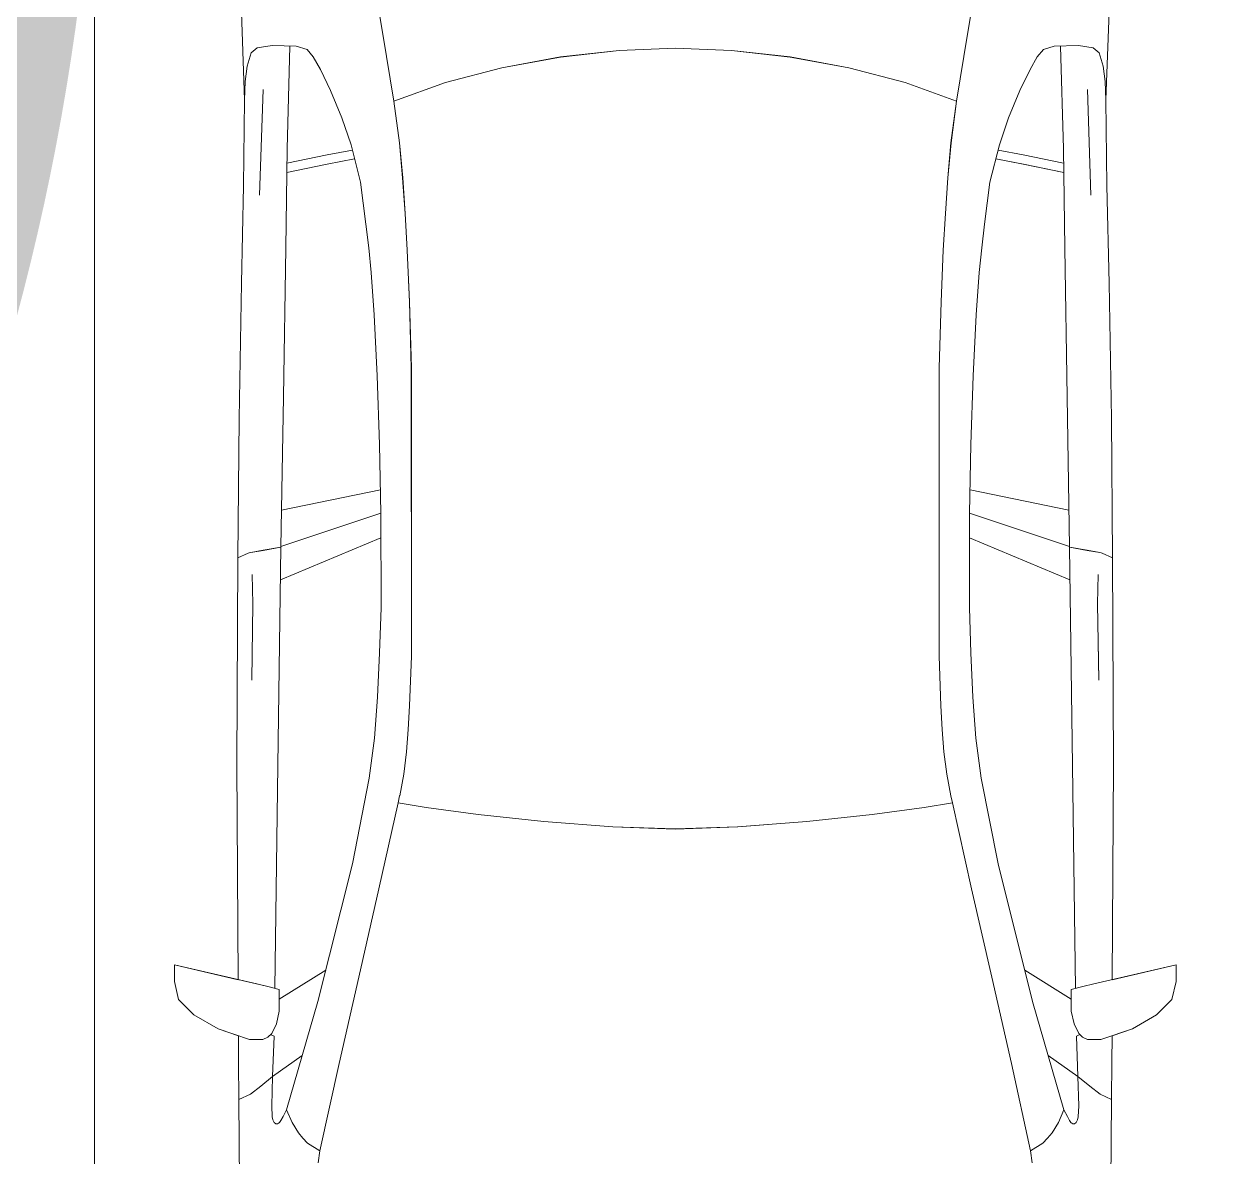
# Model space of a CAD drawing. Header units: millimetres. Extents: x -284281 to 1648660, y -821378 to -151356.
# Drawn here: x -180739 to -178211, y -269226 to -266857 of the extents above; entities that cross this region are included whole.
import ezdxf

# ---------------------------------------------------------------- set-up
doc = ezdxf.new("R2010")
doc.units = ezdxf.units.MM
doc.header["$MEASUREMENT"] = 0
doc.layers.add('Cars', color=7, linetype='Continuous')
doc.layers.add('Extérieur - Environnement', color=7, linetype='Continuous')

# ---------------------------------------------------------------- blocks, each defined once
blk = doc.blocks.new('Car 0025')
at = {"layer": 'Cars', "color": 7, "linetype": 'Continuous', "lineweight": 13}
for p, q in [((-652, 3786.7), (-615.8, 3571.1)), ((627.8, 3786.7), (591.6, 3571.1)), ((-920.3, 3683.6), (-913, 3480.7)), ((-913, 3480.7), (-920.3, 3683.6)), ((888.9, 3480.7), (896.1, 3683.6)), ((888.9, 3480.7), (896.1, 3683.6)), ((-855.4, 3593.9), (-886.4, 3589.1)), ((-804.8, 3592.7), (-855.4, 3593.9)), ((-824, 3377.8), (-818.1, 3593)), ((-782.3, 3585.5), (-804.8, 3592.7)), ((758.1, 3585.5), (780.6, 3592.7)), ((780.6, 3592.7), (831.2, 3593.9)), ((799.8, 3377.8), (793.9, 3593)), ((831.2, 3593.9), (862.2, 3589.1)), ((-899.1, 3578.6), (-907.5, 3550.6)), ((-886.4, 3589.1), (-899.1, 3578.6)), ((-769.3, 3570.3), (-782.3, 3585.5)), ((-754.4, 3544.1), (-769.3, 3570.3)), ((-615.8, 3571.1), (-600.6, 3478)), ((-252.3, 3570.1), (-375.1, 3547.5)), ((-129.6, 3584), (-252.3, 3570.1)), ((-12.1, 3588.7), (-129.6, 3584)), ((-12.1, 3588.7), (105.4, 3584)), ((105.4, 3584), (228.1, 3570.1)), ((228.1, 3570.1), (350.9, 3547.5)), ((591.6, 3571.1), (576.4, 3478)), ((730.2, 3544.1), (745.1, 3570.3)), ((745.1, 3570.3), (758.1, 3585.5)), ((862.2, 3589.1), (874.9, 3578.6)), ((874.9, 3578.6), (883.3, 3550.6)), ((-907.5, 3550.6), (-911.8, 3519.1)), ((-733, 3500.1), (-754.4, 3544.1)), ((-375.1, 3547.5), (-492.9, 3516.7)), ((350.9, 3547.5), (468.7, 3516.7)), ((708.8, 3500.1), (730.2, 3544.1)), ((883.3, 3550.6), (887.6, 3519.1)), ((-911.8, 3519.1), (-913, 3480.7)), ((-492.9, 3516.7), (-600.6, 3478)), ((468.7, 3516.7), (576.4, 3478)), ((887.6, 3519.1), (888.9, 3480.7)), ((-874.4, 3501.9), (-881.8, 3281.1)), ((-709.6, 3442.8), (-733, 3500.1)), ((685.4, 3442.8), (708.8, 3500.1)), ((850.2, 3501.9), (857.6, 3281.1)), ((-913, 3480.7), (-915.3, 3300.4)), ((-915.3, 3300.4), (-913, 3480.7)), ((-600.6, 3478), (-588.9, 3390.6)), ((576.4, 3478), (564.8, 3390.6)), ((891.1, 3300.4), (888.9, 3480.7)), ((891.1, 3300.4), (888.9, 3480.7)), ((-690.2, 3386.2), (-709.6, 3442.8)), ((666.1, 3386.2), (685.4, 3442.8)), ((-588.9, 3390.6), (-582.3, 3317.1)), ((564.8, 3390.6), (558.1, 3317.1)), ((-826.9, 3170.4), (-824, 3377.8)), ((-824.4, 3348), (-740, 3365.2)), ((-740, 3365.2), (-687.5, 3375.4)), ((-670.4, 3308.1), (-690.2, 3386.2)), ((646.2, 3308.1), (666.1, 3386.2)), ((715.8, 3365.2), (663.3, 3375.4)), ((800.2, 3348), (715.8, 3365.2)), ((802.7, 3170.4), (799.8, 3377.8)), ((-824.7, 3328.7), (-740.3, 3346)), ((-740.3, 3346), (-682.9, 3357.1)), ((716.1, 3346), (658.7, 3357.1)), ((800.5, 3328.7), (716.1, 3346)), ((-582.3, 3317.1), (-577.3, 3242.7)), ((558.1, 3317.1), (553.1, 3242.7)), ((-915.3, 3300.4), (-919.6, 3097.2)), ((-915.3, 3300.4), (-919.6, 3097.2)), ((-659, 3220.7), (-670.4, 3308.1)), ((634.8, 3220.7), (646.2, 3308.1)), ((895.4, 3097.2), (891.1, 3300.4)), ((891.1, 3300.4), (895.4, 3097.2)), ((-577.3, 3242.7), (-572.9, 3165.9)), ((553.1, 3242.7), (548.7, 3165.9)), ((-653.2, 3171.1), (-659, 3220.7)), ((629, 3171.1), (634.8, 3220.7)), ((-831.9, 2859.6), (-826.9, 3170.4)), ((-648.1, 3119.2), (-653.2, 3171.1)), ((-572.9, 3165.9), (-568.1, 3057.7)), ((548.7, 3165.9), (543.9, 3057.7)), ((623.9, 3119.2), (629, 3171.1)), ((807.7, 2859.6), (802.7, 3170.4)), ((-641.8, 3031.2), (-648.1, 3119.2)), ((617.6, 3031.2), (623.9, 3119.2)), ((-919.6, 3097.2), (-924.4, 2813.9)), ((-919.6, 3097.2), (-924.4, 2813.9)), ((900.2, 2813.9), (895.4, 3097.2)), ((895.4, 3097.2), (900.2, 2813.9)), ((-568.1, 3057.8), (-564.2, 2920.2)), ((543.9, 3057.8), (540, 2920.2)), ((-635.4, 2903.1), (-641.8, 3031.2)), ((611.2, 2903.1), (617.6, 3031.2)), ((-564.2, 2920.2), (-564.1, 2317.3)), ((540, 2920.2), (539.9, 2317.3)), ((-630.4, 2759.9), (-635.4, 2903.1)), ((606.2, 2759.9), (611.2, 2903.1)), ((-836.8, 2545.3), (-831.9, 2859.6)), ((812.6, 2545.3), (807.7, 2859.6)), ((-924.4, 2813.9), (-926.9, 2522.7)), ((-924.4, 2813.9), (-926.9, 2522.7)), ((902.7, 2522.7), (900.2, 2813.9)), ((900.2, 2813.9), (902.7, 2522.7)), ((-628, 2616.3), (-630.4, 2759.9)), ((603.8, 2616.3), (606.2, 2759.9)), ((-835.6, 2622.4), (-628.8, 2664.8)), ((811.4, 2622.4), (604.6, 2664.8)), ((-628, 2616.3), (-836.8, 2546.4)), ((-627.5, 2418.3), (-628, 2616.3)), ((603.3, 2418.3), (603.8, 2616.3)), ((603.8, 2616.3), (812.6, 2546.4)), ((-837.8, 2476.4), (-627.9, 2564.8)), ((813.6, 2476.4), (603.7, 2564.8)), ((-926.9, 2522.7), (-905.2, 2532.4)), ((-905.2, 2532.4), (-903.2, 2533)), ((-903.2, 2533), (-900, 2533.7)), ((-900, 2533.7), (-874.1, 2538.4)), ((-874.1, 2538.4), (-836.8, 2545.3)), ((-836.8, 2545.3), (-843.3, 2088.2)), ((812.6, 2545.3), (819.1, 2088.2)), ((849.9, 2538.4), (812.6, 2545.3)), ((875.8, 2533.7), (849.9, 2538.4)), ((879.1, 2533), (875.8, 2533.7)), ((881, 2532.4), (879.1, 2533)), ((902.7, 2522.7), (881, 2532.4)), ((-926.9, 2522.7), (-928.9, 2089.8)), ((-928.9, 2089.8), (-926.9, 2522.7)), ((904.7, 2089.8), (902.7, 2522.7)), ((904.7, 2089.8), (902.7, 2522.7)), ((-897, 2487.7), (-895.5, 2426.5)), ((872.8, 2487.7), (871.3, 2426.5)), ((-895.5, 2426.5), (-898.1, 2267.2)), ((-630.6, 2324.2), (-627.5, 2418.3)), ((606.4, 2324.2), (603.3, 2418.3)), ((871.3, 2426.5), (873.9, 2267.2)), ((-634.8, 2231.6), (-630.6, 2324.2)), ((-564.1, 2317.3), (-567.9, 2213)), ((539.9, 2317.3), (543.8, 2213)), ((610.6, 2231.6), (606.4, 2324.2)), ((-640.9, 2145.4), (-634.8, 2231.6)), ((616.7, 2145.4), (610.6, 2231.6)), ((-567.9, 2213), (-570.5, 2163.8)), ((543.8, 2213), (546.3, 2163.8)), ((-570.5, 2163.8), (-574.3, 2116.7)), ((546.3, 2163.8), (550.1, 2116.7)), ((-652.1, 2062.2), (-640.9, 2145.4)), ((627.9, 2062.2), (616.7, 2145.4)), ((-574.3, 2116.7), (-580.1, 2070.5)), ((550.1, 2116.7), (555.9, 2070.5)), ((-928.9, 2089.8), (-926.4, 1640.4)), ((-926.4, 1640.4), (-928.9, 2089.8)), ((-843.3, 2088.2), (-849.7, 1622.1)), ((819.1, 2088.2), (825.5, 1622.1)), ((902.2, 1640.4), (904.7, 2089.8)), ((902.2, 1640.4), (904.7, 2089.8)), ((-687.5, 1882.8), (-652.1, 2062.2)), ((-580.1, 2070.5), (-588.5, 2025.1)), ((555.9, 2070.5), (564.3, 2025.1)), ((663.3, 1882.8), (627.9, 2062.2)), ((-591.8, 2010.3), (-588.8, 2024.6)), ((-588.8, 2024.6), (-588.4, 2025.3)), ((564.6, 2024.6), (564.2, 2025.3)), ((567.6, 2010.3), (564.6, 2024.6)), ((-591.8, 2010.3), (-632, 1830.3)), ((-591.8, 2010.3), (-532.9, 2000.2)), ((-532.9, 2000.2), (-424.2, 1986.1)), ((508.7, 2000.2), (400, 1986.1)), ((567.6, 2010.3), (508.7, 2000.2)), ((567.6, 2010.3), (607.8, 1830.3)), ((-424.2, 1986.1), (-287.2, 1971.5)), ((400, 1986.1), (263, 1971.5)), ((-287.2, 1971.5), (-142.7, 1960.1)), ((-142.7, 1960.1), (-12.1, 1955.6)), ((118.5, 1960.1), (-12.1, 1955.6)), ((263, 1971.5), (118.5, 1960.1)), ((-759.7, 1595.1), (-687.5, 1882.8)), ((735.5, 1595.1), (663.3, 1882.8)), ((-632, 1830.3), (-674.2, 1645.7)), ((607.8, 1830.3), (650, 1645.7)), ((-926.4, 1640.4), (-1059.8, 1671.2)), ((-1059.8, 1671.2), (-1059.8, 1636.9)), ((-1059.8, 1671.2), (-887.7, 1631.5)), ((-1059.8, 1671.2), (-1059.8, 1636.9)), ((1035.6, 1671.2), (863.5, 1631.5)), ((1035.6, 1671.2), (902.2, 1640.4)), ((1035.6, 1636.9), (1035.6, 1671.2)), ((1035.6, 1671.2), (1035.6, 1636.9)), ((-743.3, 1660.3), (-840.5, 1599.8)), ((-674.2, 1645.7), (-715.3, 1465.4)), ((650, 1645.7), (691.1, 1465.4)), ((719.1, 1660.3), (816.3, 1599.8)), ((-1059.8, 1636.9), (-1050.9, 1598.8)), ((-1050.9, 1598.8), (-1059.8, 1636.9)), ((-887.7, 1631.5), (-864.6, 1626)), ((-864.6, 1626), (-840.5, 1619.8)), ((-840.5, 1619.8), (-840.5, 1574.6)), ((840.4, 1626), (816.3, 1619.8)), ((816.3, 1619.8), (816.3, 1574.6)), ((863.5, 1631.5), (840.4, 1626)), ((1026.7, 1598.8), (1035.6, 1636.9)), ((1026.7, 1598.8), (1035.6, 1636.9)), ((-1050.9, 1598.8), (-1019.1, 1566.8)), ((-1019.1, 1566.8), (-1050.9, 1598.8)), ((-759.7, 1595.1), (-825.1, 1368)), ((735.5, 1595.1), (800.9, 1368)), ((994.9, 1566.8), (1026.7, 1598.8)), ((994.9, 1566.8), (1026.7, 1598.8)), ((-840.5, 1574.6), (-846.5, 1548.1)), ((816.3, 1574.6), (822.3, 1548.1)), ((-1019.1, 1566.8), (-968.5, 1537.3)), ((-968.5, 1537.3), (-1019.1, 1566.8)), ((-846.5, 1548.1), (-856.3, 1528)), ((822.3, 1548.1), (832.1, 1528)), ((944.3, 1537.3), (994.9, 1566.8)), ((944.3, 1537.3), (994.9, 1566.8)), ((-968.5, 1537.3), (-926, 1523.1)), ((-902.5, 1515.3), (-968.5, 1537.3)), ((-926, 1523.1), (-925.7, 1467.7)), ((-925.7, 1467.7), (-926, 1523.1)), ((-864.4, 1520.4), (-874.6, 1515.3)), ((-856.3, 1528), (-864.4, 1520.4)), ((-851.4, 1522.3), (-858.6, 1525.8)), ((-851.4, 1522.3), (-854.4, 1437.8)), ((827.2, 1522.3), (834.4, 1525.8)), ((827.2, 1522.3), (830.2, 1437.8)), ((832.1, 1528), (840.2, 1520.4)), ((840.2, 1520.4), (850.4, 1515.3)), ((878.3, 1515.3), (944.3, 1537.3)), ((901.5, 1467.7), (901.8, 1523.1)), ((901.5, 1467.7), (901.8, 1523.1)), ((901.8, 1523.1), (944.3, 1537.3)), ((-874.6, 1515.3), (-902.5, 1515.3)), ((850.4, 1515.3), (878.3, 1515.3)), ((-925.7, 1467.7), (-924.7, 1389.7)), ((-925.7, 1467.7), (-924.7, 1389.7)), ((-792.3, 1482), (-854.4, 1437.8)), ((768.1, 1482), (830.2, 1437.8)), ((900.5, 1389.7), (901.5, 1467.7)), ((901.5, 1467.7), (900.5, 1389.7)), ((-715.3, 1465.4), (-755.5, 1282.4)), ((691.1, 1465.4), (731.3, 1282.4)), ((-879.3, 1417.7), (-900.9, 1401.3)), ((-854.4, 1437.8), (-879.3, 1417.7)), ((-854.4, 1437.8), (-856.2, 1376.4)), ((830.2, 1437.8), (855.1, 1417.7)), ((830.2, 1437.8), (832, 1376.4)), ((855.1, 1417.7), (876.7, 1401.3)), ((-900.9, 1401.3), (-924.7, 1389.7)), ((876.7, 1401.3), (900.5, 1389.7)), ((-924.7, 1389.7), (-920.5, 734.5)), ((-924.7, 1389.7), (-920.5, 734.5)), ((-856.2, 1376.4), (-855, 1353.4)), ((-832.4, 1354), (-825.1, 1368)), ((-825.1, 1368), (-813.7, 1341.5)), ((800.9, 1368), (789.5, 1341.5)), ((808.2, 1354), (800.9, 1368)), ((832, 1376.4), (830.8, 1353.4)), ((896.3, 734.5), (900.5, 1389.7)), ((900.5, 1389.7), (896.3, 734.5)), ((-855, 1353.4), (-853.9, 1347.6)), ((-853.9, 1347.6), (-851, 1342)), ((-847.5, 1338.9), (-851, 1342)), ((-839.9, 1341.4), (-843.8, 1338.8)), ((-839.9, 1341.4), (-836.8, 1345.8)), ((-836.8, 1345.8), (-832.5, 1354)), ((-813.7, 1341.5), (-800.3, 1320)), ((789.5, 1341.5), (776.1, 1320)), ((812.6, 1345.8), (808.3, 1354)), ((815.7, 1341.4), (812.6, 1345.8)), ((815.7, 1341.4), (819.6, 1338.8)), ((823.3, 1338.9), (826.8, 1342)), ((829.7, 1347.6), (826.8, 1342)), ((830.8, 1353.4), (829.7, 1347.6)), ((-843.8, 1338.8), (-847.5, 1338.9)), ((-800.3, 1320), (-791.1, 1308.8)), ((776.1, 1320), (766.9, 1308.8)), ((819.6, 1338.8), (823.3, 1338.9)), ((-791.1, 1308.8), (-781.4, 1298.4)), ((-781.4, 1298.4), (-755.5, 1282.4)), ((757.2, 1298.4), (731.3, 1282.4)), ((766.9, 1308.8), (757.2, 1298.4)), ((-755.5, 1282.4), (-758.8, 1257.5)), ((-755.5, 1282.4), (-755.5, 1282.4)), ((731.3, 1282.4), (734.6, 1257.5)), ((731.3, 1282.4), (731.3, 1282.4))]:
    blk.add_line(p, q, dxfattribs=at)

msp = doc.modelspace()

# ---------------------------------------------------------------- hatches: boundary and pattern name
at = {"linetype": 'Continuous', "lineweight": 0, "true_color": 0xa7a7a7}
msp.add_hatch(color=253, dxfattribs=at).paths.add_polyline_path([(-190582.9074, -266165.48622, 1), (-180582.9074, -266165.48622, 1)])

# ---------------------------------------------------------------- linework, layer by layer
at = {"color": 255, "linetype": 'Continuous', "lineweight": 5, "flags": 128}
for points in [[(-183091.76314, -265687.29374), (-183091.76314, -270687.29374), (-180591.76314, -270687.29374), (-180591.76314, -265687.29374)], [(-180591.76314, -265687.29374), (-180591.76314, -270687.29374), (-178091.76314, -270687.29374), (-178091.76314, -265687.29374)]]:
    msp.add_lwpolyline(points, close=True, dxfattribs=at)
for points in [[(-180591.76314, -265687.29374), (-180591.76314, -270687.29374)], [(-180591.76314, -270687.29374), (-180591.76314, -265687.29374)]]:
    msp.add_lwpolyline(points, dxfattribs=at)
at = {"layer": 'Extérieur - Environnement', "color": 7, "linetype": 'Continuous', "lineweight": 13}
for p, q in [((-180016.84877, -266709.07991), (-179980.67653, -266924.69169)), ((-178737.03672, -266709.07991), (-178773.20896, -266924.69169)), ((-180285.15249, -266812.14388), (-180277.89134, -267015.11622)), ((-180277.89134, -267015.11622), (-180285.15249, -266812.14388)), ((-178475.99415, -267015.11622), (-178468.733, -266812.14388)), ((-178475.99415, -267015.11622), (-178468.733, -266812.14388)), ((-180263.89964, -266917.17362), (-180272.30422, -266945.17872)), ((-180251.19863, -266906.68173), (-180263.89964, -266917.17362)), ((-180220.22078, -266901.90924), (-180251.19863, -266906.68173)), ((-180169.60693, -266903.11646), (-180220.22078, -266901.90924)), ((-180188.81255, -267118.03368), (-180182.98912, -266902.79727)), ((-180147.13222, -266910.29321), (-180169.60693, -266903.11646)), ((-180134.13392, -266925.46847), (-180147.13222, -266910.29321)), ((-179494.47813, -266911.77991), (-179617.161, -266925.66614)), ((-179376.94274, -266907.061), (-179494.47813, -266911.77991)), ((-179376.94274, -266907.061), (-179259.40736, -266911.77991)), ((-179259.40736, -266911.77991), (-179136.72449, -266925.66614)), ((-178619.75157, -266925.46847), (-178606.75327, -266910.29321)), ((-178606.75327, -266910.29321), (-178584.27856, -266903.11646)), ((-178584.27856, -266903.11646), (-178533.66471, -266901.90924)), ((-178565.07294, -267118.03368), (-178570.89637, -266902.79727)), ((-178533.66471, -266901.90924), (-178502.68686, -266906.68173)), ((-178502.68686, -266906.68173), (-178489.98585, -266917.17362)), ((-178489.98585, -266917.17362), (-178481.58127, -266945.17872)), ((-180272.30422, -266945.17872), (-180276.61845, -266976.68211)), ((-180119.2401, -266951.66209), (-180134.13392, -266925.46847)), ((-179980.67653, -266924.69169), (-179965.46305, -267017.73544)), ((-179617.161, -266925.66614), (-179739.9158, -266948.26862)), ((-179136.72449, -266925.66614), (-179013.96969, -266948.26862)), ((-178773.20896, -266924.69169), (-178788.42244, -267017.73544)), ((-178634.64539, -266951.66209), (-178619.75157, -266925.46847)), ((-178481.58127, -266945.17872), (-178477.26704, -266976.68211)), ((-180097.83573, -266995.68437), (-180119.2401, -266951.66209)), ((-179739.9158, -266948.26862), (-179857.76541, -266979.13343)), ((-179013.96969, -266948.26862), (-178896.12008, -266979.13343)), ((-178656.04976, -266995.68437), (-178634.64539, -266951.66209)), ((-180276.61845, -266976.68211), (-180277.89134, -267015.11622)), ((-180239.22493, -266993.87959), (-180246.64212, -267214.66003)), ((-180074.42076, -267052.95632), (-180097.83573, -266995.68437)), ((-179857.76541, -266979.13343), (-179965.46305, -267017.73544)), ((-178896.12008, -266979.13343), (-178788.42244, -267017.73544)), ((-178679.46473, -267052.95632), (-178656.04976, -266995.68437)), ((-178514.66056, -266993.87959), (-178507.24337, -267214.66003)), ((-178477.26704, -266976.68211), (-178475.99415, -267015.11622)), ((-180277.89134, -267015.11622), (-180280.10508, -267195.42194)), ((-180280.10508, -267195.42194), (-180277.89134, -267015.11622)), ((-179965.46305, -267017.73544), (-179953.79158, -267105.16234)), ((-178788.42244, -267017.73544), (-178800.09391, -267105.16234)), ((-178473.78041, -267195.42194), (-178475.99415, -267015.11622)), ((-178473.78041, -267195.42194), (-178475.99415, -267015.11622)), ((-180055.09156, -267109.61749), (-180074.42076, -267052.95632)), ((-178698.79393, -267109.61749), (-178679.46473, -267052.95632)), ((-180191.74496, -267325.35055), (-180188.81255, -267118.03368)), ((-180104.84498, -267130.53691), (-180052.36424, -267120.34522)), ((-180035.25682, -267187.636), (-180055.09156, -267109.61749)), ((-179953.7931, -267105.14564), (-179947.1002, -267178.67008)), ((-178800.09239, -267105.14564), (-178806.78529, -267178.67008)), ((-178718.62866, -267187.636), (-178698.79393, -267109.61749)), ((-178649.04051, -267130.53691), (-178701.52125, -267120.34522)), ((-178562.14053, -267325.35055), (-178565.07294, -267118.03368)), ((-180189.23314, -267147.76871), (-180104.84498, -267130.53691)), ((-180105.11787, -267149.83017), (-180047.7029, -267138.68025)), ((-178648.76762, -267149.83017), (-178706.18259, -267138.68025)), ((-178564.65235, -267147.76871), (-178649.04051, -267130.53691)), ((-180189.50603, -267167.06197), (-180105.11787, -267149.83017)), ((-178564.37946, -267167.06197), (-178648.76762, -267149.83017)), ((-180280.10508, -267195.42194), (-180284.45446, -267398.63248)), ((-180280.10508, -267195.42194), (-180284.45446, -267398.63248)), ((-180023.84787, -267275.12651), (-180035.25682, -267187.636)), ((-179947.10113, -267178.65615), (-179942.13431, -267253.1309)), ((-178806.78436, -267178.65615), (-178811.75117, -267253.1309)), ((-178730.03762, -267275.12651), (-178718.62866, -267187.636)), ((-178469.43102, -267398.63248), (-178473.78041, -267195.42194)), ((-178473.78041, -267195.42194), (-178469.43102, -267398.63248)), ((-180018.00148, -267324.70503), (-180023.84787, -267275.12651)), ((-179942.1346, -267253.12659), (-179937.73119, -267329.92371)), ((-178811.75089, -267253.12659), (-178816.1543, -267329.92371)), ((-178735.88401, -267324.70503), (-178730.03762, -267275.12651)), ((-180196.70523, -267636.14806), (-180191.74496, -267325.35055)), ((-180012.90758, -267376.54286), (-180018.00148, -267324.70503)), ((-178740.9779, -267376.54286), (-178735.88401, -267324.70503)), ((-178557.18026, -267636.14806), (-178562.14053, -267325.35055)), ((-179937.73163, -267329.91363), (-179932.96602, -267438.03433)), ((-178816.15386, -267329.91363), (-178820.91947, -267438.03433)), ((-180006.67024, -267464.55695), (-180012.90758, -267376.54286)), ((-178747.21525, -267464.55695), (-178740.9779, -267376.54286)), ((-180284.45446, -267398.63248), (-180289.23999, -267681.8664)), ((-180284.45446, -267398.63248), (-180289.23999, -267681.8664)), ((-178464.6455, -267681.8664), (-178469.43102, -267398.63248)), ((-178469.43102, -267398.63248), (-178464.6455, -267681.8664)), ((-179932.96612, -267438.03077), (-179928.99526, -267575.55173)), ((-178820.91937, -267438.03077), (-178824.89023, -267575.55173)), ((-180000.28308, -267592.68594), (-180006.67024, -267464.55695)), ((-178753.60241, -267592.68594), (-178747.21525, -267464.55695)), ((-179928.99526, -267575.55173), (-179928.95669, -268178.51767)), ((-178824.89023, -267575.55173), (-178824.9288, -268178.51767)), ((-179995.28317, -267735.92644), (-180000.28308, -267592.68594)), ((-178758.60232, -267735.92644), (-178753.60241, -267592.68594)), ((-180201.66572, -267950.44806), (-180196.70523, -267636.14806)), ((-178552.21977, -267950.44806), (-178557.18026, -267636.14806)), ((-180289.23999, -267681.8664), (-180291.75832, -267973.11319)), ((-180289.23999, -267681.8664), (-180291.75832, -267973.11319)), ((-178462.12717, -267973.11319), (-178464.6455, -267681.8664)), ((-178464.6455, -267681.8664), (-178462.12717, -267973.11319)), ((-179992.8601, -267879.45679), (-179995.28317, -267735.92644)), ((-178761.02539, -267879.45679), (-178758.60232, -267735.92644)), ((-180200.44926, -267873.3724), (-179993.67798, -267831.0099)), ((-178553.43623, -267873.3724), (-178760.20751, -267831.0099)), ((-179992.8601, -267879.45679), (-180201.6485, -267949.35697)), ((-179992.32157, -268077.47084), (-179992.8601, -267879.45679)), ((-178761.56391, -268077.47084), (-178761.02539, -267879.45679)), ((-178761.02539, -267879.45679), (-178552.23699, -267949.35697)), ((-180202.63725, -268019.42707), (-179992.71992, -267931.00109)), ((-178551.24823, -268019.42707), (-178761.16557, -267931.00109)), ((-180264.83607, -267962.08777), (-180238.9228, -267957.43193)), ((-180238.9228, -267957.43193), (-180201.66572, -267950.44806)), ((-180201.66572, -267950.44806), (-180208.1045, -268407.60147)), ((-178552.21977, -267950.44806), (-178545.78099, -268407.60147)), ((-178514.96269, -267957.43193), (-178552.21977, -267950.44806)), ((-178489.04941, -267962.08777), (-178514.96269, -267957.43193)), ((-180291.75832, -267973.11319), (-180293.72656, -268405.99152)), ((-180293.72656, -268405.99152), (-180291.75832, -267973.11319)), ((-180291.75832, -267973.11319), (-180270.04963, -267963.34875)), ((-180270.04963, -267963.34875), (-180268.09412, -267962.78294)), ((-180268.09412, -267962.78294), (-180264.83607, -267962.08777)), ((-178485.79137, -267962.78294), (-178489.04941, -267962.08777)), ((-178483.83586, -267963.34875), (-178485.79137, -267962.78294)), ((-178462.12717, -267973.11319), (-178483.83586, -267963.34875)), ((-178460.15893, -268405.99152), (-178462.12717, -267973.11319)), ((-178460.15893, -268405.99152), (-178462.12717, -267973.11319)), ((-180261.86378, -268008.0365), (-180260.36518, -268069.30026)), ((-178492.02171, -268008.0365), (-178493.52031, -268069.30026)), ((-180260.36518, -268069.30026), (-180262.94137, -268228.63)), ((-179995.47253, -268171.56036), (-179992.32157, -268077.47084)), ((-178758.41296, -268171.56036), (-178761.56391, -268077.47084)), ((-178493.52031, -268069.30026), (-178490.94411, -268228.63)), ((-179999.66698, -268264.18443), (-179995.47253, -268171.56036)), ((-179928.95669, -268178.51767), (-179932.7934, -268282.80321)), ((-178824.9288, -268178.51767), (-178821.09209, -268282.80321)), ((-178754.21851, -268264.18443), (-178758.41296, -268171.56036)), ((-180005.76622, -268350.33641), (-179999.66698, -268264.18443)), ((-179932.79301, -268282.79561), (-179935.32717, -268331.97201)), ((-178821.09248, -268282.79561), (-178818.55832, -268331.97201)), ((-178748.11926, -268350.33641), (-178754.21851, -268264.18443)), ((-179935.32633, -268331.95584), (-179939.12473, -268379.1068)), ((-178818.55915, -268331.95584), (-178814.76076, -268379.1068)), ((-180016.91226, -268433.58816), (-180005.76622, -268350.33641)), ((-178736.97323, -268433.58816), (-178748.11926, -268350.33641)), ((-179939.12291, -268379.08424), (-179944.94586, -268425.32705)), ((-178814.76258, -268379.08424), (-178808.93963, -268425.32705)), ((-180293.72656, -268405.99152), (-180291.24834, -268855.37588)), ((-180291.24834, -268855.37588), (-180293.72656, -268405.99152)), ((-180208.10415, -268407.60147), (-180214.55165, -268873.64916)), ((-178545.78134, -268407.60147), (-178539.33384, -268873.64916)), ((-178462.63715, -268855.37588), (-178460.15893, -268405.99152)), ((-178462.63715, -268855.37588), (-178460.15893, -268405.99152)), ((-180052.32856, -268612.97487), (-180016.91226, -268433.58816)), ((-179944.94586, -268425.32705), (-179953.37653, -268470.69473)), ((-178808.93963, -268425.32705), (-178800.50896, -268470.69473)), ((-178701.55693, -268612.97487), (-178736.97323, -268433.58816)), ((-179956.67646, -268485.50019), (-179996.83441, -268665.46056)), ((-179956.67646, -268485.50019), (-179953.59796, -268471.18443)), ((-179956.67646, -268485.50019), (-179897.7061, -268495.56309)), ((-179953.59796, -268471.18443), (-179953.29055, -268470.50459)), ((-178797.20903, -268485.50019), (-178856.17939, -268495.56309)), ((-178800.28753, -268471.18443), (-178800.59494, -268470.50459)), ((-178797.20903, -268485.50019), (-178800.28753, -268471.18443)), ((-178797.20903, -268485.50019), (-178757.05108, -268665.46056)), ((-179897.7061, -268495.56309), (-179789.08954, -268509.72051)), ((-179789.08954, -268509.72051), (-179652.00502, -268524.31874)), ((-178964.79595, -268509.72051), (-179101.88047, -268524.31874)), ((-178856.17939, -268495.56309), (-178964.79595, -268509.72051)), ((-179652.00502, -268524.31874), (-179507.56039, -268535.70581)), ((-179507.56039, -268535.70581), (-179376.94274, -268540.22868)), ((-179246.3251, -268535.70581), (-179376.94274, -268540.22868)), ((-179101.88047, -268524.31874), (-179246.3251, -268535.70581)), ((-180124.52845, -268900.71807), (-180052.32856, -268612.97487)), ((-178629.35704, -268900.71807), (-178701.55693, -268612.97487)), ((-179996.83441, -268665.46056), (-180039.01436, -268850.05203)), ((-178757.05108, -268665.46056), (-178714.87113, -268850.05203)), ((-180291.24834, -268855.37588), (-180424.62049, -268824.57526)), ((-180424.62049, -268824.57526), (-180424.62049, -268858.86413)), ((-180424.62049, -268824.57526), (-180252.58545, -268864.30459)), ((-180424.62049, -268824.57526), (-180424.62049, -268858.86413)), ((-180108.15421, -268835.46068), (-180205.33605, -268895.94519)), ((-178645.73128, -268835.46068), (-178548.54944, -268895.94519)), ((-178329.265, -268824.57526), (-178501.30004, -268864.30459)), ((-178329.265, -268824.57526), (-178462.63715, -268855.37588)), ((-178329.265, -268858.86413), (-178329.265, -268824.57526)), ((-178329.265, -268824.57526), (-178329.265, -268858.86413)), ((-180424.62049, -268858.86413), (-180415.76032, -268896.99574)), ((-180415.76032, -268896.99574), (-180424.62049, -268858.86413)), ((-180252.58545, -268864.30459), (-180229.45639, -268869.80872)), ((-180039.01436, -268850.05203), (-180080.16456, -269030.34197)), ((-178714.87113, -268850.05203), (-178673.72093, -269030.34197)), ((-178501.30004, -268864.30459), (-178524.4291, -268869.80872)), ((-178338.12517, -268896.99574), (-178329.265, -268858.86413)), ((-178338.12517, -268896.99574), (-178329.265, -268858.86413)), ((-180229.45639, -268869.80872), (-180205.33605, -268876.0237)), ((-180205.33605, -268876.0237), (-180205.33605, -268921.1711)), ((-178524.4291, -268869.80872), (-178548.54944, -268876.0237)), ((-178548.54944, -268876.0237), (-178548.54944, -268921.1711)), ((-180415.76032, -268896.99574), (-180383.90188, -268928.95544)), ((-180383.90188, -268928.95544), (-180415.76032, -268896.99574)), ((-180124.52845, -268900.71807), (-180189.94267, -269127.82494)), ((-178629.35704, -268900.71807), (-178563.94282, -269127.82494)), ((-178369.98361, -268928.95544), (-178338.12517, -268896.99574)), ((-178369.98361, -268928.95544), (-178338.12517, -268896.99574)), ((-180383.90188, -268928.95544), (-180333.36182, -268958.44643)), ((-180333.36182, -268958.44643), (-180383.90188, -268928.95544)), ((-180205.33605, -268921.1711), (-180211.34759, -268947.69805)), ((-178548.54944, -268921.1711), (-178542.5379, -268947.69805)), ((-178420.52367, -268958.44643), (-178369.98361, -268928.95544)), ((-178420.52367, -268958.44643), (-178369.98361, -268928.95544)), ((-180333.36182, -268958.44643), (-180290.84866, -268972.66499)), ((-180267.38666, -268980.51188), (-180333.36182, -268958.44643)), ((-180221.1555, -268967.80458), (-180229.23049, -268975.33817)), ((-180211.34759, -268947.69805), (-180221.1555, -268967.80458)), ((-178542.5379, -268947.69805), (-178532.72999, -268967.80458)), ((-178532.72999, -268967.80458), (-178524.655, -268975.33817)), ((-178486.49883, -268980.51188), (-178420.52367, -268958.44643)), ((-178463.03683, -268972.66499), (-178420.52367, -268958.44643)), ((-180290.84866, -268972.66499), (-180290.59084, -269028.07397)), ((-180290.59084, -269028.07397), (-180290.84866, -268972.66499)), ((-180239.4025, -268980.44581), (-180267.38666, -268980.51188)), ((-180229.23049, -268975.33817), (-180239.4025, -268980.44581)), ((-180216.27842, -268973.48156), (-180223.4831, -268969.97612)), ((-180216.27842, -268973.48156), (-180219.24696, -269058.01959)), ((-178537.60706, -268973.48156), (-178530.40239, -268969.97612)), ((-178537.60706, -268973.48156), (-178534.63853, -269058.01959)), ((-178524.655, -268975.33817), (-178514.48299, -268980.44581)), ((-178514.48299, -268980.44581), (-178486.49883, -268980.51188)), ((-178463.29465, -269028.07397), (-178463.03683, -268972.66499)), ((-178463.29465, -269028.07397), (-178463.03683, -268972.66499)), ((-180157.09915, -269013.79792), (-180219.24696, -269058.01959)), ((-178596.78634, -269013.79792), (-178534.63853, -269058.01959)), ((-180290.59084, -269028.07397), (-180289.53909, -269106.12444)), ((-180290.59084, -269028.07397), (-180289.53909, -269106.12444)), ((-180080.16456, -269030.34197), (-180120.32933, -269213.35195)), ((-178673.72093, -269030.34197), (-178633.55616, -269213.35195)), ((-178464.3464, -269106.12444), (-178463.29465, -269028.07397)), ((-178463.29465, -269028.07397), (-178464.3464, -269106.12444)), ((-180219.24696, -269058.01959), (-180244.10816, -269078.04263)), ((-180219.24696, -269058.01959), (-180221.08111, -269119.39447)), ((-178534.63853, -269058.01959), (-178509.77733, -269078.04263)), ((-178534.63853, -269058.01959), (-178532.80438, -269119.39447)), ((-180265.70412, -269094.51864), (-180289.53909, -269106.12444)), ((-180244.10816, -269078.04263), (-180265.70412, -269094.51864)), ((-178509.77733, -269078.04263), (-178488.18137, -269094.51864)), ((-178488.18137, -269094.51864), (-178464.3464, -269106.12444)), ((-180289.53909, -269106.12444), (-180285.38806, -269761.2809)), ((-180289.53909, -269106.12444), (-180285.38806, -269761.2809)), ((-180221.08111, -269119.39447), (-180219.80212, -269142.41113)), ((-178532.80438, -269119.39447), (-178534.08337, -269142.41113)), ((-178468.49743, -269761.2809), (-178464.3464, -269106.12444)), ((-178464.3464, -269106.12444), (-178468.49743, -269761.2809)), ((-180219.80212, -269142.41113), (-180218.76437, -269148.16525)), ((-180201.64418, -269150.02912), (-180197.2965, -269141.74207)), ((-180197.29098, -269141.74207), (-180189.94267, -269127.82494)), ((-180189.94267, -269127.82494), (-180178.4972, -269154.26748)), ((-178563.94282, -269127.82494), (-178575.38828, -269154.26748)), ((-178556.59451, -269141.74207), (-178563.94282, -269127.82494)), ((-178552.24131, -269150.02912), (-178556.58899, -269141.74207)), ((-178534.08337, -269142.41113), (-178535.12112, -269148.16525)), ((-180218.76437, -269148.16525), (-180215.8417, -269153.82919)), ((-180212.38084, -269156.90174), (-180215.8417, -269153.82919)), ((-180208.632, -269156.93584), (-180212.38084, -269156.90174)), ((-180204.73565, -269154.38891), (-180208.632, -269156.93584)), ((-180204.73565, -269154.38891), (-180201.64418, -269150.02912)), ((-180178.4972, -269154.26748), (-180165.15356, -269175.77573)), ((-178575.38828, -269154.26748), (-178588.73193, -269175.77573)), ((-178549.14983, -269154.38891), (-178552.24131, -269150.02912)), ((-178549.14983, -269154.38891), (-178545.25349, -269156.93584)), ((-178545.25349, -269156.93584), (-178541.50465, -269156.90174)), ((-178541.50465, -269156.90174), (-178538.04379, -269153.82919)), ((-178535.12112, -269148.16525), (-178538.04379, -269153.82919)), ((-180165.15356, -269175.77573), (-180155.95706, -269186.97271)), ((-180155.95706, -269186.97271), (-180146.23737, -269197.41058)), ((-178597.92843, -269186.97271), (-178607.64811, -269197.41058)), ((-178588.73193, -269175.77573), (-178597.92843, -269186.97271)), ((-180146.23737, -269197.41058), (-180120.32933, -269213.35195)), ((-180120.32933, -269213.35195), (-180123.61934, -269238.27627)), ((-180120.31619, -269213.35195), (-180120.32933, -269213.35195)), ((-178633.5693, -269213.35195), (-178633.55616, -269213.35195)), ((-178607.64811, -269197.41058), (-178633.55616, -269213.35195)), ((-178633.55616, -269213.35195), (-178630.26615, -269238.27627))]:
    msp.add_line(p, q, dxfattribs=at)

# ---------------------------------------------------------------- block references
at = {"layer": 'Cars', "color": 7, "linetype": 'Continuous', "lineweight": 5, "zscale": 1000}
msp.add_blockref('Car 0025', (-179364.8444, -270495.78396), dxfattribs=at)

doc.saveas('drawing.dxf')
